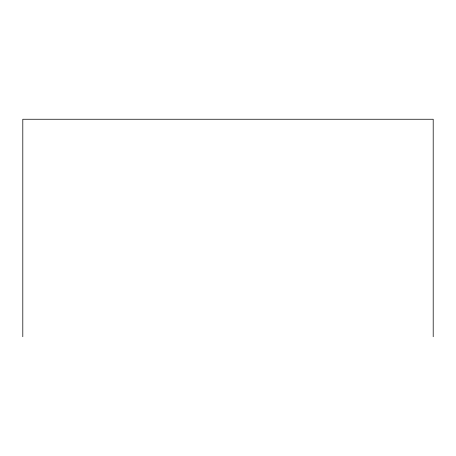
<?xml version="1.0" encoding="UTF-8"?>
<svg xmlns="http://www.w3.org/2000/svg" width="456" height="456" viewBox="0 0 456 456"><rect width="100%" height="100%" fill="white"/><g stroke="black" fill="none" stroke-linecap="round" stroke-linejoin="round"><path stroke-width="0.68" d="M433.2 336.745L433.2 119.255L22.8 119.255L22.8 336.745"/></g></svg>
